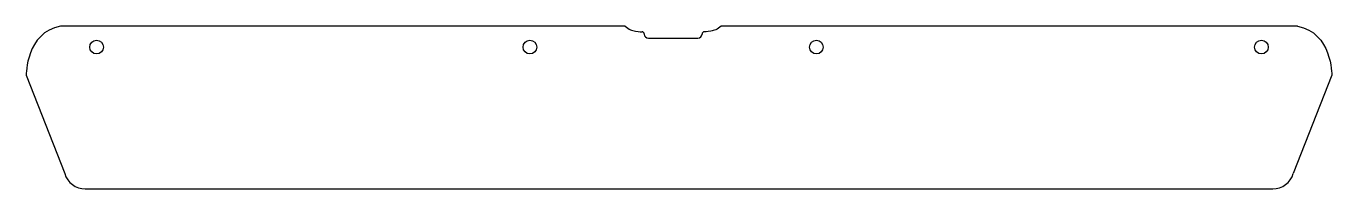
# Model space of a CAD drawing. Header units: millimetres. Extents: x 2 to 307, y 82 to 120.
import ezdxf

# ---------------------------------------------------------------- set-up
doc = ezdxf.new("R2010")
doc.units = ezdxf.units.MM
doc.layers.get('0').update_dxf_attribs({"lineweight": 25, "true_color": 0x000000})

msp = doc.modelspace()

# ---------------------------------------------------------------- linework, layer by layer
for p, q in [((141.89, 120.43), (10.01, 120.43)), ((298.86, 120.43), (164.25, 120.43)), ((146.32, 118.63), (146.31, 118.56)), ((147.31, 117.63), (158.82, 117.63)), ((159.82, 118.63), (159.82, 118.56)), ((1.96, 109), (10.96, 86.05)), ((306.91, 109), (297.91, 86.05)), ((15.76, 82.45), (293.11, 82.45))]:
    msp.add_line(p, q)
for centre in [(18.41, 115.53), (119.63, 115.53), (186.51, 115.53), (290.46, 115.53)]:
    msp.add_circle(centre, 1.6)
for centre, radius, start, end in [((145.82, 118.63), 0.5, 0, 90), ((160.32, 118.63), 0.5, 90, 180), ((147.31, 118.63), 1, 183.67, 270), ((158.82, 118.63), 1, 270, 356.33), ((15.76, 87.45), 5, 196.28, 270), ((293.11, 87.45), 5, 270, 343.72)]:
    msp.add_arc(centre, radius, start, end)
for points in [[(10.01, 120.43), (1.96, 119), (1.96, 109), (1.96, 109)], [(141.89, 120.43), (142.63, 119.66), (144.36, 119.1), (145.82, 119.13), (145.82, 119.13)], [(164.25, 120.43), (163.5, 119.66), (161.78, 119.1), (160.32, 119.13), (160.32, 119.13)], [(298.86, 120.43), (306.91, 119), (306.91, 109), (306.91, 109)]]:
    msp.add_open_spline(points, degree=3)

doc.saveas('drawing.dxf')
